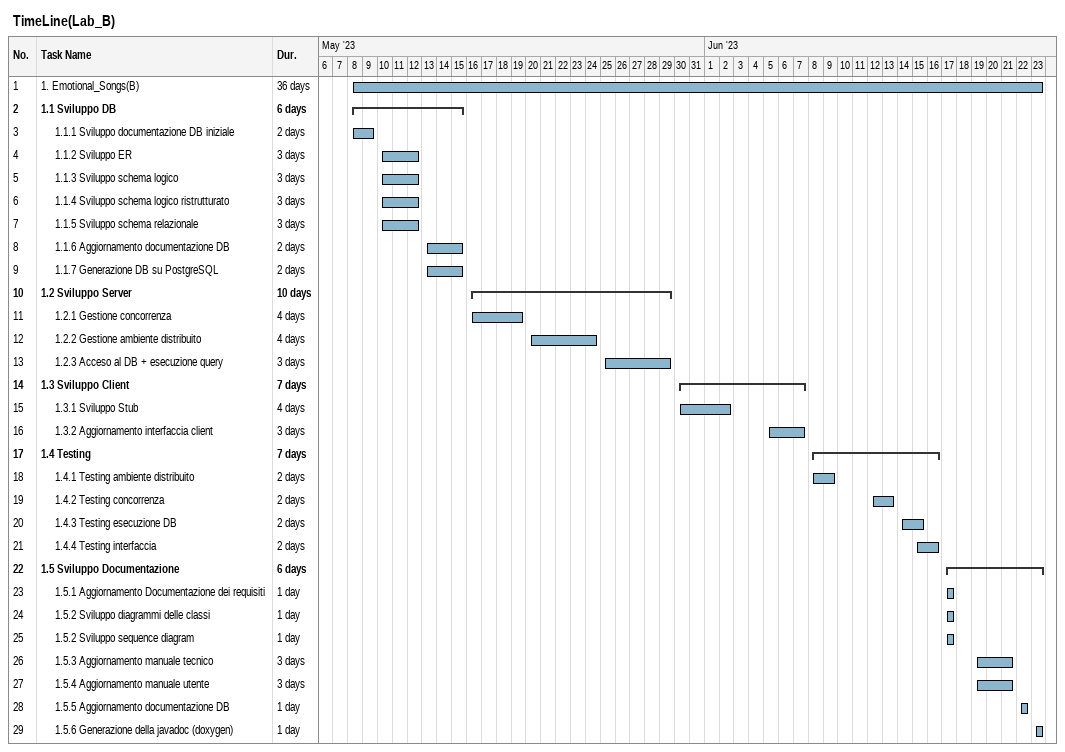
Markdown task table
TimeLine(Lab_B)

| ID | Level | Task | Duration | Start | Finish |
|---|---|---|---|---|---|
| 1 | 1 | 1. Emotional_Songs(B) | 36d | 2023-05-08 | 2023-06-23 |
| 2 | 1 | **1.1 Sviluppo DB** | 6d | 2023-05-08 | 2023-05-15 |
| 3 | 2 | 1.1.1 Sviluppo documentazione DB iniziale | 2d | 2023-05-08 | 2023-05-09 |
| 4 | 2 | 1.1.2 Sviluppo ER | 3d | 2023-05-10 | 2023-05-12 |
| 5 | 2 | 1.1.3 Sviluppo schema logico | 3d | 2023-05-10 | 2023-05-12 |
| 6 | 2 | 1.1.4 Sviluppo schema logico ristrutturato | 3d | 2023-05-10 | 2023-05-12 |
| 7 | 2 | 1.1.5 Sviluppo schema relazionale | 3d | 2023-05-10 | 2023-05-12 |
| 8 | 2 | 1.1.6 Aggiornamento documentazione DB | 2d | 2023-05-13 | 2023-05-15 |
| 9 | 2 | 1.1.7 Generazione DB su PostgreSQL | 2d | 2023-05-13 | 2023-05-15 |
| 10 | 1 | **1.2 Sviluppo Server** | 10d | 2023-05-16 | 2023-05-29 |
| 11 | 2 | 1.2.1 Gestione concorrenza | 4d | 2023-05-16 | 2023-05-19 |
| 12 | 2 | 1.2.2 Gestione ambiente distribuito | 4d | 2023-05-20 | 2023-05-24 |
| 13 | 2 | 1.2.3 Acceso al DB + esecuzione query | 3d | 2023-05-25 | 2023-05-29 |
| 14 | 1 | **1.3 Sviluppo Client** | 7d | 2023-05-30 | 2023-06-07 |
| 15 | 2 | 1.3.1 Sviluppo Stub | 4d | 2023-05-30 | 2023-06-02 |
| 16 | 2 | 1.3.2 Aggiornamento interfaccia client | 3d | 2023-06-05 | 2023-06-07 |
| 17 | 1 | **1.4 Testing** | 7d | 2023-06-08 | 2023-06-16 |
| 18 | 2 | 1.4.1 Testing ambiente distribuito | 2d | 2023-06-08 | 2023-06-09 |
| 19 | 2 | 1.4.2 Testing concorrenza | 2d | 2023-06-12 | 2023-06-13 |
| 20 | 2 | 1.4.3 Testing esecuzione DB | 2d | 2023-06-14 | 2023-06-15 |
| 21 | 2 | 1.4.4 Testing interfaccia | 2d | 2023-06-15 | 2023-06-16 |
| 22 | 1 | **1.5 Sviluppo Documentazione** | 6d | 2023-06-17 | 2023-06-23 |
| 23 | 2 | 1.5.1 Aggiornamento Documentazione dei requisiti | 1d | 2023-06-17 | 2023-06-17 |
| 24 | 2 | 1.5.2 Sviluppo diagrammi delle classi | 1d | 2023-06-17 | 2023-06-17 |
| 25 | 2 | 1.5.2 Sviluppo sequence diagram | 1d | 2023-06-17 | 2023-06-17 |
| 26 | 2 | 1.5.3 Aggiornamento manuale tecnico | 3d | 2023-06-19 | 2023-06-21 |
| 27 | 2 | 1.5.4 Aggiornamento manuale utente | 3d | 2023-06-19 | 2023-06-21 |
| 28 | 2 | 1.5.5 Aggiornamento documentazione DB | 1d | 2023-06-22 | 2023-06-22 |
| 29 | 2 | 1.5.6 Generazione della javadoc (doxygen) | 1d | 2023-06-23 | 2023-06-23 |
